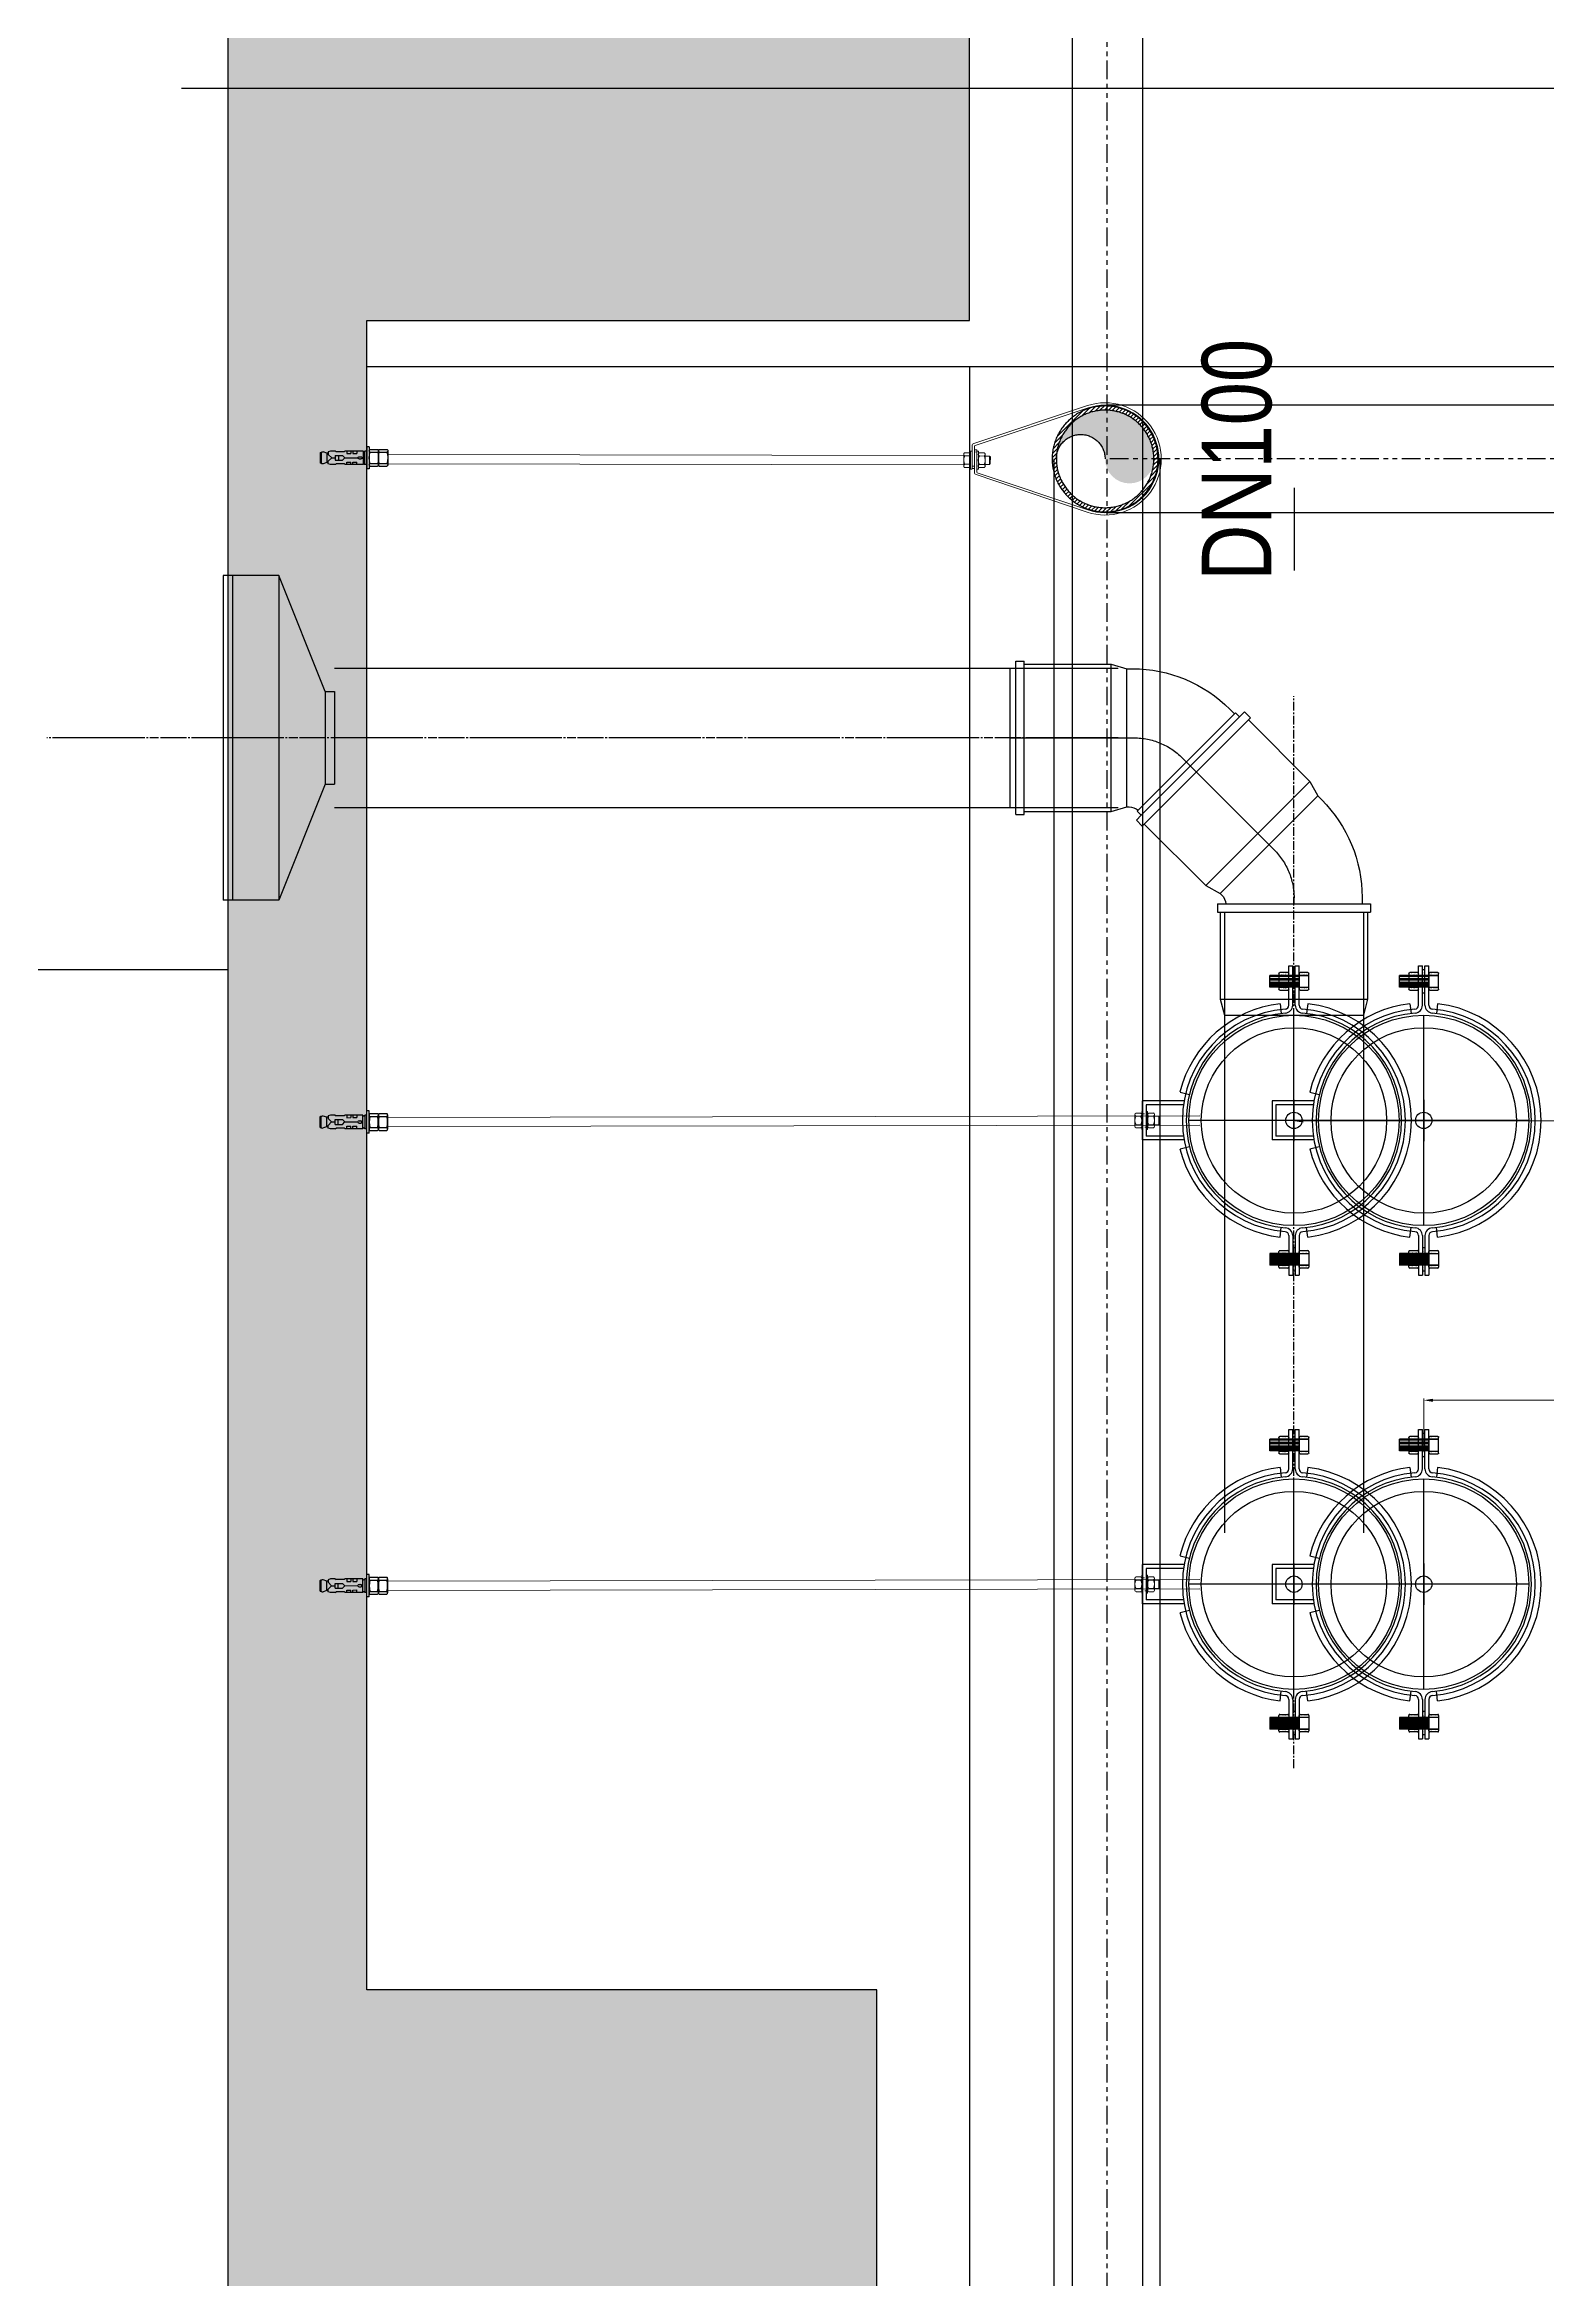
# Model space of a CAD drawing. Header units: millimetres. Extents: x -379292 to 1221486, y 92049 to 447512.
# Drawn here: x -29722 to -28101, y 242757 to 245166 of the extents above; entities that cross this region are included whole.
import ezdxf
from ezdxf.enums import TextEntityAlignment as Align

# ---------------------------------------------------------------- set-up
doc = ezdxf.new("R2010")
doc.units = ezdxf.units.MM
for name, pattern in [('ACISOTGB', [9, 4, -1, 1, -1, 1, -1]), ('CENTER', [2, 1.25, -0.25, 0.25, -0.25]), ('CENTRE', [50.8, 31.75, -6.35, 6.35, -6.35]), ('DASHDOT', [25.4, 12.7, -6.35, 0, -6.35]), ('SOGUKSU1', [72, 60, -6, 0, -6])]:
    doc.linetypes.add(name, pattern=pattern)
for name, color, linetype, lineweight in [('---OLCIU', 7, 'Continuous', 9), ('1-MIMARI', 8, 'Continuous', 9), ('1-YANGIN BORUSU-2', 5, 'SOGUKSU1', 30), ('1-YANGIN BORUSU-3', 1, 'SOGUKSU1', 30)]:
    doc.layers.add(name, color=color, linetype=linetype, lineweight=lineweight)
for name, color, linetype in [('05_AXIS', 211, 'CENTER'), ('05_CONCRETE', 6, 'Continuous'), ('05_CONCRETE VIEW', 142, 'Continuous'), ('05_HATCH CONCRETE', 141, 'Continuous'), ('1-PISSU-BORUSU', 6, 'PIS'), ('INKA', 142, 'Continuous'), ('M_YANGIN_SPR_ CAP', 7, 'Continuous')]:
    doc.layers.add(name, color=color, linetype=linetype)
doc.styles.add('cagdas', font='arial.ttf', dxfattribs={"width": 0.8, "height": 20})
doc.styles.add('DIM', font='arial.ttf')
doc.styles.add('DOA.ARIAL', font='arial.ttf')
doc.styles.get("Standard").update_dxf_attribs({"font": 'segoeuil.ttf'})
doc.linetypes.add('PIS', pattern='A,2.5,-0.09,[")",Standard,S=0.1,R=0,X=0,Y=-0.05],-0.035', length=2.625)
doc.linetypes.add('ZIGZAG', pattern='A,0.0001,-0.2,[131,ltypeshp.shx,S=0.2,R=0,X=-0.2,Y=0],-0.4,[131,ltypeshp.shx,S=0.2,R=180,X=0.2,Y=0],-0.2', length=0.8001)
doc.dimstyles.new('PRK 1-100', dxfattribs={"dimscale": 100, "dimtxt": 2.5, "dimasz": 1, "dimexe": 0.5, "dimexo": 1, "dimgap": 0.5, "dimtad": 1, "dimdec": 1, "dimzin": 9, "dimdsep": 46, "dimtxsty": 'DIM', "dimblk": 'ARCHTICK', "dimcen": 1.5, "dimdle": 0.5, "dimclrd": 256, "dimclre": 256, "dimclrt": 3, "dimadec": 8, "dimazin": 2, "dimtp": 0.1, "dimtm": 0.1, "dimtfac": 0.71, "dimtdec": 1, "dimtmove": 2, "dimatfit": 3, "dimfxl": 50, "dimfxlon": 1, "dimlwd": -1, "dimlwe": -1, "dimarcsym": 1})

# ---------------------------------------------------------------- blocks, each defined once
blk = doc.blocks.new('A$C6a8db8d0')
at = {"layer": '05_HATCH CONCRETE', "ltscale": 25, "transparency": 33554671}
h = blk.add_hatch(dxfattribs=at)
h.set_pattern_fill('ANSI33', color=256, scale=1.5, angle=180)
h.set_pattern_definition([(225, (-8686.666, 32930.851), (6.735192, -6.735192), []), (225, (-8693.402, 32930.851), (6.735192, -6.735192), [4.7625, -2.38125])])
h.paths.add_polyline_path([(-8675, 790), (-8675, 420), (-8725, 420), (-8725, 370), (9165, 370), (9165, 420), (9115, 420), (9115, 810), (9095, 810), (9095, 790), (5815, 790), (5815, 810), (5795, 810), (5795, 790), (-1895, 790), (-1895, 710), (-1845, 710), (-1845, 775), (-1635, 775), (-1635, 720), (-1595, 720), (-1595, 775), (-1335, 775), (-1335, 720), (-1295, 720), (-1295, 775), (-1090, 775), (-1090, 710), (-1040, 710), (-1040, 775), (-835, 775), (-835, 720), (-795, 720), (-795, 775), (-535, 775), (-535, 720), (-495, 720), (-495, 775), (-290, 775), (-290, 710), (-240, 710), (-240, 775), (-35, 775), (-35, 720), (5, 720), (5, 775), (265, 775), (265, 720), (305, 720), (305, 775), (510, 775), (510, 710), (560, 710), (560, 775), (765, 775), (765, 720), (805, 720), (805, 775), (1065, 775), (1065, 720), (1105, 720), (1105, 775), (1310, 775), (1310, 710), (1360, 710), (1360, 775), (1565, 775), (1565, 720), (1605, 720), (1605, 775), (1865, 775), (1865, 720), (1905, 720), (1905, 775), (2110, 775), (2110, 710), (2160, 710), (2160, 775), (2365, 775), (2365, 720), (2405, 720), (2405, 775), (2665, 775), (2665, 720), (2705, 720), (2705, 775), (2910, 775), (2910, 710), (2960, 710), (2960, 775), (3165, 775), (3165, 720), (3205, 720), (3205, 775), (3465, 775), (3465, 720), (3505, 720), (3505, 775), (3710, 775), (3710, 710), (3760, 710), (3760, 775), (3965, 775), (3965, 720), (4005, 720), (4005, 775), (4265, 775), (4265, 720), (4305, 720), (4305, 775), (4510, 775), (4510, 710), (4560, 710), (4560, 775), (4765, 775), (4765, 720), (4805, 720), (4805, 775), (5065, 775), (5065, 720), (5105, 720), (5105, 775), (5310, 775), (5310, 710), (5360, 710), (5360, 775), (5540, 775), (5540, 720), (5580, 720), (5580, 775), (5760, 775), (5760, 710), (5810, 710), (5810, 775), (6110, 775), (6110, 710), (6160, 710), (6160, 775), (6365, 775), (6365, 720), (6405, 720), (6405, 775), (6665, 775), (6665, 720), (6705, 720), (6705, 775), (6910, 775), (6910, 710), (6960, 710), (6960, 775), (7165, 775), (7165, 720), (7205, 720), (7205, 775), (7465, 775), (7465, 720), (7505, 720), (7505, 775), (7710, 775), (7710, 710), (7760, 710), (7760, 775), (7965, 775), (7965, 720), (8005, 720), (8005, 775), (8265, 775), (8265, 720), (8305, 720), (8305, 775), (8510, 775), (8510, 710), (8560, 710), (8560, 775), (8790, 775), (8790, 720), (8830, 720), (8830, 775), (9085, 775), (9085, 420), (-8645, 420), (-8645, 775), (-8270, 775), (-8270, 710), (-8220, 710), (-8220, 775), (-8015, 775), (-8015, 720), (-7975, 720), (-7975, 775), (-7715, 775), (-7715, 720), (-7675, 720), (-7675, 775), (-7470, 775), (-7470, 710), (-7420, 710), (-7420, 775), (-7215, 775), (-7215, 720), (-7175, 720), (-7175, 775), (-6915, 775), (-6915, 720), (-6875, 720), (-6875, 775), (-6670, 775), (-6670, 710), (-6620, 710), (-6620, 775), (-6415, 775), (-6415, 720), (-6375, 720), (-6375, 775), (-6115, 775), (-6115, 720), (-6075, 720), (-6075, 775), (-5870, 775), (-5870, 710), (-5820, 710), (-5820, 775), (-5615, 775), (-5615, 720), (-5575, 720), (-5575, 775), (-5315, 775), (-5315, 720), (-5275, 720), (-5275, 775), (-5070, 775), (-5070, 710), (-5020, 710), (-5020, 775), (-4815, 775), (-4815, 720), (-4775, 720), (-4775, 775), (-4515, 775), (-4515, 720), (-4475, 720), (-4475, 775), (-4270, 775), (-4270, 710), (-4220, 710), (-4220, 775), (-4015, 775), (-4015, 720), (-3975, 720), (-3975, 775), (-3715, 775), (-3715, 720), (-3675, 720), (-3675, 775), (-3470, 775), (-3470, 710), (-3420, 710), (-3420, 775), (-3215, 775), (-3215, 720), (-3175, 720), (-3175, 775), (-2915, 775), (-2915, 720), (-2875, 720), (-2875, 775), (-2670, 775), (-2670, 710), (-2620, 710), (-2620, 775), (-2435, 775), (-2435, 720), (-2395, 720), (-2395, 775), (-2175, 775), (-2175, 720), (-2135, 720), (-2135, 775), (-1955, 775), (-1955, 710), (-1905, 710), (-1905, 790)])
at = {"layer": '05_AXIS', "ltscale": 500}
blk.add_line((5785, 170), (5785, 1660), dxfattribs=at)
at = {"layer": '05_CONCRETE'}
for points in [[(-8725, 370), (9165, 370), (9165, 420), (9115, 420), (9115, 810), (9095, 810), (9095, 790), (5815, 790), (5815, 810), (5795, 810), (5795, 790), (-1895, 790)], [(5105, 775), (5310, 775), (5310, 710), (5360, 710), (5360, 775), (5540, 775), (5540, 720), (5580, 720), (5580, 775), (5760, 775), (5760, 710), (5810, 710), (5810, 775), (6110, 775)]]:
    blk.add_lwpolyline(points, dxfattribs=at)
at = {"layer": '05_CONCRETE VIEW', "ltscale": 20, "flags": 128}
for points in [[(5690, 790), (5690, 1145)], [(5755, 420), (5755, 775)], [(5755, 710), (5368.97, 710)]]:
    blk.add_lwpolyline(points, dxfattribs=at)
blk = doc.blocks.new('*U1116')
h = blk.add_hatch()
h.set_pattern_fill('ANSI31', color=256, scale=0.1, angle=180)
h.set_pattern_definition([(225, (-2e-07, -10.0907), (0.2245064, -0.2245064), [])])
h.paths.add_polyline_path([(5.71, 0, 1), (-5.72, 0, 1)])
h.paths.add_polyline_path([(-5.27, 0, -1), (5.26, 0, -1)], flags=16)
h = blk.add_hatch(color=256)
h.dxf.hatch_style = 1
h.paths.add_polyline_path([(0, -5.27, 1), (0, 0, -1), (0, 5.26, 0.414214), (-5.27, 0, 0.414214)])
at = {"color": 7, "ltscale": 0.5}
for p, q in [((-0.47, 83.95), (-0.6, 84.35)), ((-0.54, 84.67), (0.62, 84.67)), ((-0.54, 84.55), (0.62, 84.55)), ((0.55, 83.95), (0.68, 84.35)), ((-0.69, 83.56), (-0.61, 83.8)), ((-0.69, 83.03), (-0.69, 83.56)), ((-0.69, 83.03), (-0.61, 82.94)), ((-0.69, 81.98), (-0.61, 82.07)), ((-0.69, 80.04), (-0.69, 81.98)), ((-0.61, 83.8), (-0.33, 83.8)), ((-0.61, 82.07), (-0.61, 82.94)), ((-0.47, 83.8), (-0.47, 83.95)), ((-0.47, 83.95), (0.55, 83.95)), ((-0.33, 83.8), (0.04, 83.43)), ((-0.22, 83.06), (0.3, 83.06)), ((-0.22, 83.06), (-0.22, 82.27)), ((-0.22, 82.71), (0.3, 82.71)), ((-0.22, 82.27), (0.04, 82.01)), ((0.41, 83.8), (0.04, 83.43)), ((0.04, 83.43), (0.04, 83.06)), ((0.3, 82.27), (0.04, 82.01)), ((0.04, 82.01), (0.04, 80.59)), ((0.3, 83.06), (0.3, 82.27)), ((0.69, 83.8), (0.41, 83.8)), ((0.55, 83.8), (0.55, 83.95)), ((0.77, 83.56), (0.69, 83.8)), ((0.77, 83.03), (0.69, 82.94)), ((0.69, 82.07), (0.69, 82.94)), ((0.77, 81.98), (0.69, 82.07)), ((0.77, 83.03), (0.77, 83.56)), ((0.77, 80.04), (0.77, 81.98)), ((-0.69, 81.35), (-0.66, 81.79)), ((-0.69, 81.35), (-0.42, 81.35)), ((-0.69, 80.71), (-0.66, 81.15)), ((-0.69, 80.71), (-0.42, 80.71)), ((-0.69, 80.04), (0.77, 80.04)), ((-0.69, 79.63), (-0.69, 79.85)), ((0.77, 79.85), (-0.69, 79.85)), ((-0.66, 81.79), (-0.42, 81.79)), ((-0.66, 81.15), (-0.42, 81.15)), ((-0.42, 81.79), (-0.42, 81.35)), ((-0.42, 81.15), (-0.42, 80.71)), ((-0.08, 80.47), (-0.08, 80.27)), ((0.16, 80.47), (0.16, 80.27)), ((0.74, 81.79), (0.5, 81.79)), ((0.5, 81.79), (0.5, 81.35)), ((0.77, 81.35), (0.5, 81.35)), ((0.74, 81.15), (0.5, 81.15)), ((0.5, 81.15), (0.5, 80.71)), ((0.77, 80.71), (0.5, 80.71)), ((0.77, 81.35), (0.74, 81.79)), ((0.77, 80.71), (0.74, 81.15)), ((0.77, 79.63), (0.77, 79.85))]:
    blk.add_line(p, q, dxfattribs=at)
at = {"color": 7}
for p, q in [((-1.17, 79.38), (-1.17, 79.63)), ((-1.17, 79.63), (1.23, 79.63)), ((1.23, 79.38), (1.23, 79.63)), ((-1.17, 79.38), (1.23, 79.38)), ((-0.88, 79.29), (-0.88, 78.47)), ((-0.88, 78.29), (-0.88, 77.47)), ((-0.73, 78.38), (0.79, 78.38)), ((-0.73, 77.38), (0.79, 77.38)), ((-0.58, 79.29), (-0.58, 78.47)), ((-0.58, 78.29), (-0.58, 77.47)), ((0.64, 79.29), (0.64, 78.47)), ((0.64, 78.29), (0.64, 77.47)), ((0.94, 79.29), (0.94, 78.47)), ((0.94, 78.29), (0.94, 77.47))]:
    blk.add_line(p, q, dxfattribs=at)
at = {"color": 7, "linetype": 'Continuous', "lineweight": 5}
for p, q in [((-0.34, 77.38), (-0.34, 15.24)), ((0.66, 77.38), (0.66, 15.24))]:
    blk.add_line(p, q, dxfattribs=at)
at = {"lineweight": 5}
for p, q in [((-0.8, 14.51), (1.12, 14.51)), ((-0.64, 15.12), (-0.64, 14.63)), ((-0.47, 15.24), (0.79, 15.24)), ((-0.29, 15.12), (-0.29, 14.63)), ((0.61, 15.12), (0.61, 14.63)), ((0.96, 15.12), (0.96, 14.63)), ((-0.8, 13.67), (1.12, 13.67)), ((-0.64, 13.55), (-0.64, 13.06)), ((-0.47, 12.94), (0.79, 12.94)), ((-0.29, 13.55), (-0.29, 13.06)), ((-0.29, 12.94), (-0.29, 12.46)), ((-0.29, 12.46), (0.61, 12.46)), ((-0.29, 12.46), (-0.21, 12.38)), ((-0.21, 12.38), (0.53, 12.38)), ((0.61, 12.46), (0.53, 12.38)), ((0.61, 13.55), (0.61, 13.06)), ((0.61, 12.94), (0.61, 12.46)), ((0.96, 13.55), (0.96, 13.06))]:
    blk.add_line(p, q, dxfattribs=at)
at = {"linetype": 'CENTRE', "lineweight": 5}
for p, q in [((-0.8, 14.35), (-0.8, 14.51)), ((1.12, 14.35), (1.12, 14.51)), ((-0.8, 13.83), (-0.8, 13.67)), ((1.12, 13.83), (1.12, 13.67))]:
    blk.add_line(p, q, dxfattribs=at)
at = {"color": 7, "linetype": 'Continuous', "lineweight": 15}
for p, q in [((-0.72, 14.09), (-0.72, 13.84)), ((0.8, 14.1), (0.8, 14.35))]:
    blk.add_line(p, q, dxfattribs=at)
blk.add_lwpolyline([(-5.5, 1.84), (-1.42, 14.03, -0.322509), (-1.33, 14.1), (1.05, 14.1), (1.05, 14.35), (-1.4, 14.35, 0.322509), (-1.64, 14.18), (-5.74, 1.92, 1.389088), (5.74, 1.92), (1.72, 13.92, 0.322509), (1.48, 14.09), (-0.97, 14.09), (-0.97, 13.84), (1.41, 13.84, -0.322509), (1.51, 13.78), (5.5, 1.84, -1.389088)], format="xyb", close=True, dxfattribs=at)
for radius in [5.71, 5.26]:
    blk.add_circle((0, 0), radius)
at = {"color": 7, "ltscale": 0.5}
for centre, radius, start, end in [((-0.44, 84.41), 0.177, 125.9379, 201.7909), ((-0.37, 84.62), 0.177, 163.8644, 201.7909), ((0.45, 84.62), 0.177, 338.2091, 16.1356), ((0.52, 84.41), 0.177, 338.2091, 54.0621), ((-0.71, 79.95), 0.0963, 278.9277, 81.0723), ((0.04, 80.47), 0.118, 0, 180), ((0.04, 80.27), 0.118, 180, 0), ((0.79, 79.95), 0.0963, 98.9277, 261.0723)]:
    blk.add_arc(centre, radius, start, end, dxfattribs=at)
at = {"color": 7}
for centre, radius, start, end in [((-0.73, 79.2), 0.176, 30.2552, 149.7448), ((-0.73, 78.56), 0.176, 210.2552, 329.7448), ((-0.73, 78.2), 0.176, 30.2552, 149.7448), ((-0.73, 77.56), 0.176, 210.2552, 329.7448), ((0.03, 77.22), 2.16, 73.6568, 106.3432), ((0.03, 80.54), 2.16, 253.6568, 286.3432), ((0.03, 76.22), 2.16, 73.6568, 106.3432), ((0.03, 79.54), 2.16, 253.6568, 286.3432), ((0.79, 79.2), 0.176, 30.2552, 149.7448), ((0.79, 78.56), 0.176, 210.2552, 329.7448), ((0.79, 78.2), 0.176, 30.2552, 149.7448), ((0.79, 77.56), 0.176, 210.2552, 329.7448)]:
    blk.add_arc(centre, radius, start, end, dxfattribs=at)
at = {"lineweight": 5}
for centre, radius, start, end in [((-0.47, 15.06), 0.188, 20.8221, 159.1779), ((-0.47, 14.7), 0.188, 200.8221, 339.1779), ((0.16, 14.34), 0.907, 60.0793, 119.9207), ((0.16, 15.42), 0.907, 240.0793, 299.9207), ((0.79, 15.06), 0.188, 20.8221, 159.1779), ((0.79, 14.7), 0.188, 200.8221, 339.1779), ((-0.47, 13.49), 0.188, 20.8221, 159.1779), ((-0.47, 13.13), 0.188, 200.8221, 339.1779), ((0.16, 12.77), 0.907, 60.0793, 119.9207), ((0.16, 13.84), 0.907, 240.0793, 299.9207), ((0.79, 13.49), 0.188, 20.8221, 159.1779), ((0.79, 13.13), 0.188, 200.8221, 339.1779)]:
    blk.add_arc(centre, radius, start, end, dxfattribs=at)
blk.add_arc((0, 2.63), 2.63, 90, 270)
blk = doc.blocks.new('A$C126178c8')
at = {"layer": '1-YANGIN BORUSU-2', "color": 30, "ltscale": 25}
for p, q in [((-12, 17.5), (-12, -17.5)), ((-6, 17.5), (-12, 17.5)), ((-11, 17.5), (-11, -17.5)), ((-1, 5), (-6, 17.5)), ((-6, 17.5), (-6, -17.5)), ((-1, 5), (0, 5)), ((-1, 5), (-1, -5)), ((0, 5), (0, -5)), ((-1, -5), (-6, -17.5)), ((-1, -5), (0, -5)), ((-6, -17.5), (-12, -17.5))]:
    blk.add_line(p, q, dxfattribs=at)
blk = doc.blocks.new('A$C49cf6c06')
at = {"layer": '1-PISSU-BORUSU'}
for p, q in [((7.5, 0), (-7.5, 0)), ((-7.5, 0), (-7.5, -0.6)), ((7.5, 0), (7.5, -0.6)), ((-8.25, -0.6), (-8.25, -1.5)), ((-7.5, -0.6), (-8.25, -0.6)), ((-7.95, -1.5), (-8.25, -1.5)), ((-7.95, -1.5), (-7.95, -10.88)), ((8.25, -0.6), (7.5, -0.6)), ((7.95, -1.5), (7.95, -10.88)), ((8.25, -1.5), (7.95, -1.5)), ((8.25, -0.6), (8.25, -1.5)), ((-7.95, -10.88), (-7.44, -12.59)), ((7.95, -10.88), (7.44, -12.59)), ((-7.44, -12.59), (-7.44, -13.2)), ((7.44, -12.59), (7.44, -12.83)), ((-3.09, -23.7), (-2.58, -24.21))]:
    blk.add_line(p, q, dxfattribs=at)
at = {"layer": '1-PISSU-BORUSU', "color": 1, "linetype": 'DASHDOT', "ltscale": 7.5}
blk.add_line((0, 0), (0, -13.36), dxfattribs=at)
at = {"layer": '1-PISSU-BORUSU', "color": 1}
for p, q in [((7.95, -1.5), (-7.95, -1.5)), ((7.5, -0.6), (-7.5, -0.6)), ((7.95, -10.88), (-7.95, -10.88)), ((7.44, -12.59), (-7.44, -12.59)), ((7.81, -13.82), (-2.58, -24.21))]:
    blk.add_line(p, q, dxfattribs=at)
at = {"layer": '1-PISSU-BORUSU', "color": 1, "linetype": 'DASHDOT'}
blk.add_line((2.15, -18.55), (2.61, -19.01), dxfattribs=at)
at = {"layer": '1-PISSU-BORUSU'}
for centre, radius, end in [((7.41, -13.2), 14.85, 225), ((8.94, -12.83), 1.5, 221.0994)]:
    blk.add_arc(centre, radius, 180, end, dxfattribs=at)
at = {"layer": '1-PISSU-BORUSU', "color": 1, "linetype": 'DASHDOT', "ltscale": 7.5}
blk.add_arc((7.35, -13.36), 7.35, 180, 225, dxfattribs=at)
blk = doc.blocks.new('A$C0c335588')
at = {"layer": '1-PISSU-BORUSU', "color": 6}
for p, q in [((-6.85, 5.3), (-7.99, 5)), ((-0.6, 5.3), (-6.85, 5.3)), ((-0.6, 5.5), (-0.6, 5.3)), ((0, 5.5), (-0.6, 5.5)), ((0, 5.5), (0, 5)), ((0, 5), (0, -5)), ((-6.85, -5.3), (-7.99, -5)), ((-0.6, -5.3), (-6.85, -5.3)), ((-0.6, -5.3), (-0.6, -5.5)), ((0, -5.5), (-0.6, -5.5)), ((0, -5), (0, -5.5))]:
    blk.add_line(p, q, dxfattribs=at)
at = {"layer": '1-PISSU-BORUSU', "color": 1}
for p, q in [((-7.99, 5), (-7.99, -5)), ((-6.85, 5.3), (-6.85, -5.3)), ((-0.6, 5.3), (-0.6, -5.3))]:
    blk.add_line(p, q, dxfattribs=at)
blk = doc.blocks.new('A$Cdf426c59')
at = {"layer": '1-PISSU-BORUSU', "color": 1, "linetype": 'DASHDOT', "ltscale": 7.5}
for p, q in [((0, -5.67), (0, 5.67)), ((5.67, 0), (-5.67, 0))]:
    blk.add_line(p, q, dxfattribs=at)
at = {"layer": '1-PISSU-BORUSU', "color": 1, "linetype": 'Continuous'}
blk.add_circle((0, 0), 5.67, dxfattribs=at)
at = {"layer": '1-PISSU-BORUSU', "linetype": 'Continuous'}
blk.add_circle((0, 0), 5, dxfattribs=at)
blk = doc.blocks.new('INKA M12 SOMUN')
at = {"layer": 'INKA', "linetype": 'Continuous'}
for p, q in [((4150.36, 639.91), (4150.36, 640.71)), ((4150.46, 640.81), (4152.06, 640.81)), ((4152.06, 639.81), (4150.46, 639.81)), ((4150.66, 639.81), (4150.66, 640.81)), ((4151.86, 640.81), (4151.86, 639.81)), ((4152.16, 640.71), (4152.16, 639.91))]:
    blk.add_line(p, q, dxfattribs=at)
at = {"layer": 'INKA', "linetype": 'ZIGZAG', "ltscale": 0.1}
for p, q in [((4150.66, 639.81), (4150.66, 640.81)), ((4151.86, 639.81), (4151.86, 640.81))]:
    blk.add_line(p, q, dxfattribs=at)
at = {"layer": 'INKA', "linetype": 'Continuous'}
for centre, start, end in [((4150.46, 640.71), 90, 180), ((4150.46, 639.91), 180, 270), ((4152.06, 640.71), 0, 90), ((4152.06, 639.91), 270, 0)]:
    blk.add_arc(centre, 0.1, start, end, dxfattribs=at)
at = {"style": 'cagdas'}
for p in [(4150.49, 640), (4151.99, 640)]:
    blk.add_text('INKA M12 SOMUN', height=0.0525, rotation=90, dxfattribs=at).set_placement(p, align=Align.TOP_LEFT)
blk = doc.blocks.new('PULM12')
at = {"layer": 'INKA', "linetype": 'Continuous'}
for p, q in [((4155.66, 1097.83), (4155.66, 1097.58)), ((4155.66, 1097.83), (4158.06, 1097.83)), ((4155.66, 1097.58), (4158.06, 1097.58)), ((4156.26, 1097.83), (4156.26, 1097.58)), ((4157.46, 1097.83), (4157.46, 1097.58)), ((4158.06, 1097.83), (4158.06, 1097.58))]:
    blk.add_line(p, q, dxfattribs=at)
at = {"style": 'cagdas'}
for p in [(4155.78, 1097.73), (4157.59, 1097.73)]:
    blk.add_text('INKA M12 PUL', height=0.039, dxfattribs=at).set_placement(p, align=Align.TOP_LEFT)
blk = doc.blocks.new('A$Ca5a3e651')
at = {"layer": 'INKA', "linetype": 'Continuous'}
h = blk.add_hatch(dxfattribs=at)
h.set_pattern_fill('ACAD_ISO10W100', color=256, scale=0.021111, angle=-90, style=0)
h.set_pattern_definition([(90, (413.14908, -104.13396), (0.105555556, -2e-17), [0.253333333, -0.063333333, 0.010555556, -0.063333333])])
h.paths.add_polyline_path([(0.55, 15.62), (0.55, 14.36), (-2.61, 14.36), (-2.61, 15.62)])
h = blk.add_hatch(dxfattribs=at)
h.set_pattern_fill('ACAD_ISO10W100', color=256, scale=0.021111, angle=-90, style=0)
h.set_pattern_definition([(270, (413.14908, 104.13396), (0.105555556, -2e-17), [0.253333333, -0.063333333, 0.010555556, -0.063333333])])
h.paths.add_polyline_path([(0.55, -15.62), (0.55, -14.36), (-2.61, -14.36), (-2.61, -15.62)])
at = {"layer": 'INKA'}
for p, q in [((-2.61, 14.36), (-2.61, 15.62)), ((0.55, 15.62), (-2.61, 15.62)), ((-0.55, 16.68), (-0.13, 16.68)), ((-0.55, 12.42), (-0.55, 16.68)), ((-0.13, 12.42), (-0.13, 16.68)), ((0.13, 12.42), (0.13, 16.68)), ((0.13, 16.68), (0.55, 16.68)), ((0.55, 12.42), (0.55, 16.68)), ((0.55, 14.36), (-2.61, 14.36)), ((-1.5, 12.58), (-1.37, 11.53)), ((1.5, 12.58), (1.37, 11.53)), ((-12.29, 3.06), (-11.27, 2.8)), ((-11.85, 2.11), (-16.36, 2.11)), ((-16.36, 2.11), (-16.36, -2.11)), ((-15.94, 1.69), (-15.94, -1.69)), ((-11.91, 1.69), (-15.94, 1.69)), ((2.22, 0), (-2.22, 0)), ((0, 2.22), (0, -2.22)), ((-11.85, -2.11), (-16.36, -2.11)), ((-11.91, -1.69), (-15.94, -1.69)), ((-12.29, -3.06), (-11.27, -2.8)), ((-1.5, -12.58), (-1.37, -11.53)), ((1.5, -12.58), (1.37, -11.53)), ((0.55, -14.36), (-2.61, -14.36)), ((-2.61, -14.36), (-2.61, -15.62)), ((-0.55, -12.42), (-0.55, -16.68)), ((-0.13, -12.42), (-0.13, -16.68)), ((0.13, -12.42), (0.13, -16.68)), ((0.55, -12.42), (0.55, -16.68)), ((0.55, -15.62), (-2.61, -15.62)), ((-0.55, -16.68), (-0.13, -16.68)), ((0.13, -16.68), (0.55, -16.68))]:
    blk.add_line(p, q, dxfattribs=at)
blk.add_circle((0, 0), 0.886, dxfattribs=at)
for centre, radius, start, end in [((0, 0), 12.67, 96.7854, 166.0366), ((-0.98, 12.42), 0.422, 274.496, 0), ((-0.98, 12.42), 0.844, 274.496, 0), ((0.98, 12.42), 0.844, 180, 265.504), ((0.98, 12.42), 0.422, 180, 265.504), ((0, 0), 12.67, 276.7854, 83.2146), ((0, 0), 12.03, 94.496, 265.504), ((0, 0), 11.61, 94.496, 265.504), ((0, 0), 11.61, 274.496, 85.504), ((0, 0), 12.03, 274.496, 85.504), ((0, 0), 12.67, 193.9634, 263.2146), ((-0.98, -12.42), 0.422, 0, 85.504), ((-0.98, -12.42), 0.844, 0, 85.504), ((0.98, -12.42), 0.844, 94.496, 180), ((0.98, -12.42), 0.422, 94.496, 180)]:
    blk.add_arc(centre, radius, start, end, dxfattribs=at)
at = {"layer": '1-PISSU-BORUSU', "color": 6, "xscale": 2, "yscale": 2, "zscale": 2}
blk.add_blockref('A$Cdf426c59', (0, 0), dxfattribs=at)
at = {"layer": 'INKA', "linetype": 'Continuous', "yscale": 1.055555555555556, "zscale": 1.055555555555556, "rotation": 270}
for name, p, xscale in [('INKA M12 SOMUN', (-676.97, -4366.9), -1.055555555555556), ('PULM12', (-1158.69, -4372.81), -1.055555555555556), ('INKA M12 SOMUN', (-674.8, -4366.9), -1.055555555555556), ('INKA M12 SOMUN', (-676.97, 4366.9), 1.055555555555556), ('PULM12', (-1158.69, 4372.81), 1.055555555555556), ('INKA M12 SOMUN', (-674.8, 4366.9), 1.055555555555556)]:
    blk.add_blockref(name, p, dxfattribs=dict(at, xscale=xscale))
blk = doc.blocks.new('*D1174')
at = {"layer": '---OLCIU', "ltscale": 25, "transparency": 16777216}
for p, q in [((-28234.5, 243654.6), (-28234.5, 243706.6)), ((-28224.5, 243704.6), (-25834.5, 243704.6)), ((-25824.5, 243654.6), (-25824.5, 243706.6))]:
    blk.add_line(p, q, dxfattribs=at)
for points in [[(-28224.5, 243706.2), (-28224.5, 243702.9), (-28234.5, 243704.6)], [(-25834.5, 243706.2), (-25834.5, 243702.9), (-25824.5, 243704.6)]]:
    blk.add_solid(points, dxfattribs=at)
at = {"layer": 'Defpoints', "color": 0, "ltscale": 25, "transparency": 16777216}
for p in [(-25824.5, 243704.6), (-28234.5, 243571.1, 0), (-25824.5, 243431.7)]:
    blk.add_point(p, dxfattribs=at)
at = {"layer": '---OLCIU', "ltscale": 25, "transparency": 16777216, "insert": (-27029.5, 243717.2), "char_height": 15, "attachment_point": 5, "style": 'DIM'}
blk.add_mtext('2410', dxfattribs=at)
blk = doc.blocks.new('NOKTA001')
at = {"color": 0, "linetype": 'Continuous', "const_width": 0.5}
blk.add_lwpolyline([(-0.25, 0, 1), (0.25, 0, 1)], format="xyb", close=True, dxfattribs=at)
blk = doc.blocks.new('LDR1-5')
at = {"color": 0, "ltscale": 25}
blk.add_line((0, 0), (-2, 0), dxfattribs=at)
at = {"color": 0, "ltscale": 25, "xscale": 0.5, "yscale": 0.5, "zscale": 0.5}
blk.add_blockref('NOKTA001', (0, 0), dxfattribs=at)
blk = doc.blocks.new('*D1175')
at = {"layer": '---OLCIU', "ltscale": 25, "transparency": 16777216}
for p, q in [((-28374.5, 243955.7), (-28374.5, 244007.7)), ((-28364.5, 244005.7), (-25834.5, 244005.7)), ((-25824.5, 243955.7), (-25824.5, 244007.7))]:
    blk.add_line(p, q, dxfattribs=at)
for points in [[(-28364.5, 244007.4), (-28364.5, 244004), (-28374.5, 244005.7)], [(-25834.5, 244007.4), (-25834.5, 244004), (-25824.5, 244005.7)]]:
    blk.add_solid(points, dxfattribs=at)
at = {"layer": 'Defpoints', "color": 0, "ltscale": 25, "transparency": 16777216}
for p in [(-25824.5, 244005.7), (-28374.5, 243733, 0), (-25824.5, 243602)]:
    blk.add_point(p, dxfattribs=at)
at = {"layer": '---OLCIU', "ltscale": 25, "transparency": 16777216, "insert": (-27099.5, 244018.4), "char_height": 15, "attachment_point": 5, "style": 'DIM'}
blk.add_mtext('2550', dxfattribs=at)
blk = doc.blocks.new('A$Cc4a6e48b')
at = {"layer": '1-PISSU-BORUSU', "color": 1, "linetype": 'CENTER', "ltscale": 7.5}
blk.add_line((386.03, 14340, 0), (270.47, 14340, 0), dxfattribs=at)

msp = doc.modelspace()

# ---------------------------------------------------------------- block references
at = {"layer": '1-MIMARI', "ltscale": 25, "xscale": 10, "yscale": 10, "zscale": 10, "rotation": 90}
msp.add_blockref('A$C6a8db8d0', (-21624.5, 187268.8), dxfattribs=at)

# ---------------------------------------------------------------- next in the draw order: linework, layer by layer
at = {"color": 134, "linetype": 'ACISOTGB', "ltscale": 5}
msp.add_line((-28575.8, 151798.9), (-28575.8, 272540.3), dxfattribs=at)
at = {"color": 3, "ltscale": 25}
for p, q in [((-26668.5, 244777.5), (-28575.7, 244777.5)), ((-28633, 199843.2), (-28633, 244719.5)), ((-28518.7, 199843.2), (-28518.7, 244719.5)), ((-26668.5, 244661.5), (-28575.6, 244661.5))]:
    msp.add_line(p, q, dxfattribs=at)
at = {"color": 3, "linetype": 'ACISOTGB', "ltscale": 5}
msp.add_line((-26123, 244719.5), (-28578.2, 244719.5), dxfattribs=at)
at = {"color": 5, "linetype": 'Continuous', "ltscale": 25}
msp.add_line((-28374.2, 244688.3, 0), (-28374.2, 244599.3, 0), dxfattribs=at)
at = {"color": 7, "ltscale": 0.5}
for p, q in [((-29413.9, 244011.9, 0), (-29416.3, 244011.1, 0)), ((-29408.7, 244011.9, 0), (-29413.9, 244011.9, 0)), ((-29408.7, 244011.9, 0), (-29407.7, 244011.2, 0)), ((-29399, 244011.2, 0), (-29407.7, 244011.2, 0)), ((-29398.1, 244012, 0), (-29399, 244011.2, 0)), ((-29378.8, 244012, 0), (-29398.1, 244012, 0)), ((-29391.8, 244012, 0), (-29396.2, 244011.6, 0)), ((-29396.2, 244011.6, 0), (-29396.2, 244009.2, 0)), ((-29391.8, 244012, 0), (-29391.8, 244009.3, 0)), ((-29385.4, 244012, 0), (-29389.8, 244011.6, 0)), ((-29389.8, 244011.6, 0), (-29389.8, 244009.3, 0)), ((-29385.4, 244012, 0), (-29385.4, 244009.3, 0)), ((-29378.8, 243997.3, 0), (-29378.8, 244012, 0)), ((-29374.6, 244012, 0), (-29376.9, 244012, 0)), ((-29376.9, 244012, 0), (-29376.9, 243997.4, 0)), ((-29425, 243998.7, 0), (-29425, 244010.4, 0)), ((-29423.9, 243998.8, 0), (-29423.9, 244010.4, 0)), ((-29417.9, 244009.7, 0), (-29421.8, 244011, 0)), ((-29417.8, 243999.5, 0), (-29421.8, 243998.2, 0)), ((-29416.3, 244009.7, 0), (-29417.9, 244009.7, 0)), ((-29417.8, 243999.5, 0), (-29417.9, 244009.7, 0)), ((-29416.3, 243999.5, 0), (-29417.8, 243999.5, 0)), ((-29416.3, 244011.1, 0), (-29416.3, 244008.3, 0)), ((-29416.3, 244008.3, 0), (-29412.6, 244004.6, 0)), ((-29416.3, 244000.9, 0), (-29412.6, 244004.6, 0)), ((-29416.3, 243998.1, 0), (-29416.3, 244000.9, 0)), ((-29413.9, 243997.3, 0), (-29416.3, 243998.1, 0)), ((-29408.7, 243997.3, 0), (-29413.9, 243997.3, 0)), ((-29412.6, 244004.6, 0), (-29408.9, 244004.6, 0)), ((-29408.9, 244002, 0), (-29408.9, 244007.2, 0)), ((-29408.9, 244007.2, 0), (-29401, 244007.2, 0)), ((-29408.9, 244002, 0), (-29401, 244002, 0)), ((-29408.7, 243997.3, 0), (-29407.7, 243998.1, 0)), ((-29399, 243998.1, 0), (-29407.7, 243998.1, 0)), ((-29405.4, 244002, 0), (-29405.4, 244007.2, 0)), ((-29401, 244007.2, 0), (-29398.4, 244004.6, 0)), ((-29401, 244002, 0), (-29398.4, 244004.6, 0)), ((-29398.1, 243997.3, 0), (-29399, 243998.1, 0)), ((-29398.4, 244004.6, 0), (-29384.2, 244004.7, 0)), ((-29378.8, 243997.3, 0), (-29398.1, 243997.3, 0)), ((-29396.2, 244009.2, 0), (-29391.8, 244009.3, 0)), ((-29396.2, 243997.7, 0), (-29396.2, 244000, 0)), ((-29396.2, 244000, 0), (-29391.8, 244000, 0)), ((-29391.8, 243997.3, 0), (-29396.2, 243997.7, 0)), ((-29391.8, 243997.3, 0), (-29391.8, 244000, 0)), ((-29389.8, 244009.3, 0), (-29385.4, 244009.3, 0)), ((-29389.8, 244000, 0), (-29385.4, 244000.1, 0)), ((-29389.8, 243997.7, 0), (-29389.8, 244000, 0)), ((-29385.4, 243997.3, 0), (-29389.8, 243997.7, 0)), ((-29385.4, 243997.3, 0), (-29385.4, 244000.1, 0)), ((-29383, 244005.8, 0), (-29381, 244005.8, 0)), ((-29383, 244003.5, 0), (-29381, 244003.5, 0)), ((-29374.6, 243997.4, 0), (-29376.9, 243997.4, 0)), ((-29425, 243498.7), (-29425, 243510.4)), ((-29423.9, 243498.8), (-29423.9, 243510.4)), ((-29417.9, 243509.7), (-29421.8, 243511)), ((-29416.3, 243509.7), (-29417.9, 243509.7)), ((-29417.8, 243499.5), (-29417.9, 243509.7)), ((-29413.9, 243511.9), (-29416.3, 243511.1)), ((-29416.3, 243511.1), (-29416.3, 243508.3)), ((-29416.3, 243508.3), (-29412.6, 243504.6)), ((-29408.7, 243511.9), (-29413.9, 243511.9)), ((-29408.9, 243502), (-29408.9, 243507.2)), ((-29408.9, 243507.2), (-29401, 243507.2)), ((-29408.7, 243511.9), (-29407.7, 243511.2)), ((-29399, 243511.2), (-29407.7, 243511.2)), ((-29405.4, 243502), (-29405.4, 243507.2)), ((-29401, 243507.2), (-29398.4, 243504.6)), ((-29398.1, 243512), (-29399, 243511.2)), ((-29378.8, 243512), (-29398.1, 243512)), ((-29391.8, 243512), (-29396.2, 243511.6)), ((-29396.2, 243511.6), (-29396.2, 243509.2)), ((-29396.2, 243509.2), (-29391.8, 243509.3)), ((-29391.8, 243512), (-29391.8, 243509.3)), ((-29385.4, 243512), (-29389.8, 243511.6)), ((-29389.8, 243511.6), (-29389.8, 243509.3)), ((-29389.8, 243509.3), (-29385.4, 243509.3)), ((-29385.4, 243512), (-29385.4, 243509.3)), ((-29383, 243505.8), (-29381, 243505.8)), ((-29378.8, 243497.3), (-29378.8, 243512)), ((-29374.6, 243512), (-29376.9, 243512)), ((-29376.9, 243512), (-29376.9, 243497.4)), ((-29417.8, 243499.5), (-29421.8, 243498.2)), ((-29416.3, 243499.5), (-29417.8, 243499.5)), ((-29416.3, 243500.9), (-29412.6, 243504.6)), ((-29416.3, 243498.1), (-29416.3, 243500.9)), ((-29413.9, 243497.3), (-29416.3, 243498.1)), ((-29408.7, 243497.3), (-29413.9, 243497.3)), ((-29412.6, 243504.6), (-29408.9, 243504.6)), ((-29408.9, 243502), (-29401, 243502)), ((-29408.7, 243497.3), (-29407.7, 243498.1)), ((-29399, 243498.1), (-29407.7, 243498.1)), ((-29401, 243502), (-29398.4, 243504.6)), ((-29398.1, 243497.3), (-29399, 243498.1)), ((-29398.4, 243504.6), (-29384.2, 243504.7)), ((-29378.8, 243497.3), (-29398.1, 243497.3)), ((-29396.2, 243497.7), (-29396.2, 243500)), ((-29396.2, 243500), (-29391.8, 243500)), ((-29391.8, 243497.3), (-29396.2, 243497.7)), ((-29391.8, 243497.3), (-29391.8, 243500)), ((-29389.8, 243500), (-29385.4, 243500.1)), ((-29389.8, 243497.7), (-29389.8, 243500)), ((-29385.4, 243497.3), (-29389.8, 243497.7)), ((-29385.4, 243497.3), (-29385.4, 243500.1)), ((-29383, 243503.5), (-29381, 243503.5)), ((-29374.6, 243497.4), (-29376.9, 243497.4))]:
    msp.add_line(p, q, dxfattribs=at)
at = {"color": 7}
for p, q in [((-29372.2, 244016.6, 0), (-29374.7, 244016.6, 0)), ((-29374.6, 243992.6, 0), (-29374.7, 244016.6, 0)), ((-29372.1, 243992.6, 0), (-29372.2, 244016.6, 0)), ((-29371.3, 244013.7, 0), (-29363, 244013.7, 0)), ((-29362.1, 243997, 0), (-29362.1, 244012.2, 0)), ((-29361.3, 244013.7, 0), (-29353, 244013.8, 0)), ((-29352.1, 243997, 0), (-29352.1, 244012.2, 0)), ((-29372.1, 243992.6, 0), (-29374.6, 243992.6, 0)), ((-29371.3, 244010.7, 0), (-29363, 244010.7, 0)), ((-29371.2, 243998.5, 0), (-29363, 243998.5, 0)), ((-29371.2, 243995.5, 0), (-29363, 243995.5, 0)), ((-29361.3, 244010.7, 0), (-29353, 244010.7, 0)), ((-29361.2, 243998.5, 0), (-29353, 243998.5, 0)), ((-29361.2, 243995.5, 0), (-29353, 243995.5, 0)), ((-29372.2, 243516.6), (-29374.7, 243516.6)), ((-29374.6, 243492.6), (-29374.7, 243516.6)), ((-29372.1, 243492.6), (-29372.2, 243516.6)), ((-29371.3, 243513.7), (-29363, 243513.7)), ((-29371.3, 243510.7), (-29363, 243510.7)), ((-29362.1, 243497), (-29362.1, 243512.2)), ((-29361.3, 243513.7), (-29353, 243513.8)), ((-29361.3, 243510.7), (-29353, 243510.7)), ((-29352.1, 243497), (-29352.1, 243512.2)), ((-29372.1, 243492.6), (-29374.6, 243492.6)), ((-29371.2, 243498.5), (-29363, 243498.5)), ((-29371.2, 243495.5), (-29363, 243495.5)), ((-29361.2, 243498.5), (-29353, 243498.5)), ((-29361.2, 243495.5), (-29353, 243495.5))]:
    msp.add_line(p, q, dxfattribs=at)
at = {"color": 7, "linetype": 'Continuous', "lineweight": 5}
for p, q in [((-29352.1, 244009.6, 0), (-28476, 244011.2, 0)), ((-29352.1, 243999.6, 0), (-28476, 244001.2, 0)), ((-29352.1, 243509.6), (-28476, 243511.2)), ((-29352.1, 243499.6), (-28476, 243501.2))]:
    msp.add_line(p, q, dxfattribs=at)
at = {"lineweight": 5}
for p, q in [((-28546, 244000, 0), (-28546, 244012.5, 0)), ((-28544.8, 244014.3, 0), (-28539.8, 244014.3, 0)), ((-28538.6, 243996.6, 0), (-28538.6, 244015.9, 0)), ((-28532.3, 243996.6, 0), (-28532.3, 244015.9, 0)), ((-28531.1, 244014.3, 0), (-28526.1, 244014.3, 0)), ((-28524.9, 244000, 0), (-28524.9, 244012.6, 0)), ((-28544.8, 244010.8, 0), (-28539.8, 244010.8, 0)), ((-28544.8, 244001.7, 0), (-28539.8, 244001.7, 0)), ((-28544.8, 243998.2, 0), (-28539.8, 243998.2, 0)), ((-28531.1, 244010.8, 0), (-28526.1, 244010.8, 0)), ((-28531.1, 244001.7, 0), (-28526.1, 244001.7, 0)), ((-28531, 243998.2, 0), (-28526.1, 243998.2, 0)), ((-28524.9, 244010.8, 0), (-28520.1, 244010.8, 0)), ((-28524.9, 244001.7, 0), (-28520.1, 244001.8, 0)), ((-28520.1, 244001.8, 0), (-28520.1, 244010.8, 0)), ((-28520.1, 244010.8, 0), (-28519.3, 244010, 0)), ((-28520.1, 244001.8, 0), (-28519.3, 244002.5, 0)), ((-28519.3, 244002.5, 0), (-28519.3, 244010, 0)), ((-28546, 243500), (-28546, 243512.5)), ((-28544.8, 243514.3), (-28539.8, 243514.3)), ((-28544.8, 243510.8), (-28539.8, 243510.8)), ((-28538.6, 243496.6), (-28538.6, 243515.9)), ((-28532.3, 243496.6), (-28532.3, 243515.9)), ((-28531.1, 243514.3), (-28526.1, 243514.3)), ((-28531.1, 243510.8), (-28526.1, 243510.8)), ((-28524.9, 243500), (-28524.9, 243512.6)), ((-28524.9, 243510.8), (-28520.1, 243510.8)), ((-28520.1, 243501.8), (-28520.1, 243510.8)), ((-28520.1, 243510.8), (-28519.3, 243510)), ((-28519.3, 243502.5), (-28519.3, 243510)), ((-28544.8, 243501.7), (-28539.8, 243501.7)), ((-28544.8, 243498.2), (-28539.8, 243498.2)), ((-28531.1, 243501.7), (-28526.1, 243501.7)), ((-28531, 243498.2), (-28526.1, 243498.2)), ((-28524.9, 243501.7), (-28520.1, 243501.8)), ((-28520.1, 243501.8), (-28519.3, 243502.5))]:
    msp.add_line(p, q, dxfattribs=at)
at = {"linetype": 'CENTRE', "lineweight": 5}
for p, q in [((-28537.1, 244015.9, 0), (-28538.6, 244015.9, 0)), ((-28533.9, 244015.9, 0), (-28532.3, 244015.9, 0)), ((-28537, 243996.6, 0), (-28538.6, 243996.6, 0)), ((-28533.8, 243996.6, 0), (-28532.3, 243996.6, 0)), ((-28537.1, 243515.9), (-28538.6, 243515.9)), ((-28533.9, 243515.9), (-28532.3, 243515.9)), ((-28537, 243496.6), (-28538.6, 243496.6)), ((-28533.8, 243496.6), (-28532.3, 243496.6))]:
    msp.add_line(p, q, dxfattribs=at)
at = {"color": 7, "linetype": 'Continuous', "lineweight": 15}
for p, q in [((-28535.6, 244013.3, 0), (-28537.1, 244013.3, 0)), ((-28535.5, 243999.1, 0), (-28534, 243999.1, 0)), ((-28535.6, 243513.3), (-28537.1, 243513.3)), ((-28535.5, 243499.1), (-28534, 243499.1))]:
    msp.add_line(p, q, dxfattribs=at)
at = {"color": 7, "ltscale": 0.5}
for centre, radius, start, end in [((-29377.8, 244012.1, 0), 0.963, 189.0364, 351.181), ((-29424.5, 244008.7, 0), 1.77, 68.3179, 106.2443), ((-29424.5, 244000.4, 0), 1.77, 253.9732, 291.8996), ((-29422.4, 244009.3, 0), 1.77, 68.3179, 144.1708), ((-29422.4, 243999.8, 0), 1.77, 216.0467, 291.8996), ((-29383, 244004.7, 0), 1.18, 90.1087, 270.1087), ((-29381, 244004.7, 0), 1.18, 270.1087, 90.1087), ((-29377.8, 243997.2, 0), 0.963, 9.0364, 171.181), ((-29424.5, 243508.7), 1.77, 68.3179, 106.2443), ((-29422.4, 243509.3), 1.77, 68.3179, 144.1708), ((-29383, 243504.7), 1.18, 90.1087, 270.1087), ((-29381, 243504.7), 1.18, 270.1087, 90.1087), ((-29377.8, 243512.1), 0.963, 189.0364, 351.181), ((-29424.5, 243500.4), 1.77, 253.9732, 291.8996), ((-29422.4, 243499.8), 1.77, 216.0467, 291.8996), ((-29377.8, 243497.2), 0.963, 9.0364, 171.181)]:
    msp.add_arc(centre, radius, start, end, dxfattribs=at)
at = {"color": 7}
for centre, radius, start, end in [((-29370.4, 244012.2, 0), 1.76, 120.364, 239.8535), ((-29363.9, 244012.2, 0), 1.76, 300.364, 59.8535), ((-29360.4, 244012.2, 0), 1.76, 120.364, 239.8535), ((-29353.9, 244012.2, 0), 1.76, 300.364, 59.8535), ((-29350.5, 244004.6, 0), 21.6, 163.7656, 196.4519), ((-29370.4, 243997, 0), 1.76, 120.364, 239.8535), ((-29383.8, 244004.6, 0), 21.6, 343.7656, 16.4519), ((-29363.9, 243997, 0), 1.76, 300.364, 59.8535), ((-29340.5, 244004.7, 0), 21.6, 163.7656, 196.4519), ((-29360.4, 243997, 0), 1.76, 120.364, 239.8535), ((-29373.8, 244004.6, 0), 21.6, 343.7656, 16.4519), ((-29353.9, 243997, 0), 1.76, 300.364, 59.8535), ((-29370.4, 243512.2), 1.76, 120.364, 239.8535), ((-29350.5, 243504.6), 21.6, 163.7656, 196.4519), ((-29363.9, 243512.2), 1.76, 300.364, 59.8535), ((-29383.8, 243504.6), 21.6, 343.7656, 16.4519), ((-29360.4, 243512.2), 1.76, 120.364, 239.8535), ((-29340.5, 243504.7), 21.6, 163.7656, 196.4519), ((-29353.9, 243512.2), 1.76, 300.364, 59.8535), ((-29373.8, 243504.6), 21.6, 343.7656, 16.4519), ((-29370.4, 243497), 1.76, 120.364, 239.8535), ((-29363.9, 243497), 1.76, 300.364, 59.8535), ((-29360.4, 243497), 1.76, 120.364, 239.8535), ((-29353.9, 243497), 1.76, 300.364, 59.8535)]:
    msp.add_arc(centre, radius, start, end, dxfattribs=at)
at = {"lineweight": 5}
for centre, radius, start, end in [((-28544.1, 244012.5, 0), 1.88, 110.9308, 249.2866), ((-28540.5, 244012.5, 0), 1.88, 290.9308, 69.2866), ((-28530.4, 244012.5, 0), 1.88, 110.9308, 249.2866), ((-28526.8, 244012.6, 0), 1.88, 290.9308, 69.2866), ((-28536.9, 244006.3, 0), 9.07, 150.188, 210.0295), ((-28544.1, 244000, 0), 1.88, 110.9308, 249.2866), ((-28547.7, 244006.2, 0), 9.07, 330.188, 30.0295), ((-28540.5, 244000, 0), 1.88, 290.9308, 69.2866), ((-28523.2, 244006.3, 0), 9.07, 150.188, 210.0295), ((-28530.4, 244000, 0), 1.88, 110.9308, 249.2866), ((-28534, 244006.3, 0), 9.07, 330.188, 30.0295), ((-28526.8, 244000, 0), 1.88, 290.9308, 69.2866), ((-28544.1, 243512.5), 1.88, 110.9308, 249.2866), ((-28536.9, 243506.3), 9.07, 150.188, 210.0295), ((-28540.5, 243512.5), 1.88, 290.9308, 69.2866), ((-28547.7, 243506.2), 9.07, 330.188, 30.0295), ((-28530.4, 243512.5), 1.88, 110.9308, 249.2866), ((-28523.2, 243506.3), 9.07, 150.188, 210.0295), ((-28526.8, 243512.6), 1.88, 290.9308, 69.2866), ((-28534, 243506.3), 9.07, 330.188, 30.0295), ((-28544.1, 243500), 1.88, 110.9308, 249.2866), ((-28540.5, 243500), 1.88, 290.9308, 69.2866), ((-28530.4, 243500), 1.88, 110.9308, 249.2866), ((-28526.8, 243500), 1.88, 290.9308, 69.2866)]:
    msp.add_arc(centre, radius, start, end, dxfattribs=at)
at = {"layer": '1-PISSU-BORUSU', "color": 6, "linetype": 'Continuous'}
for p, q in [((-29409.5, 244493.8, 0), (-28564.2, 244493.8, 0)), ((-29409.5, 244343.8, 0), (-28564.2, 244343.8, 0)), ((-28449.5, 244230.7, 0), (-28449.5, 243561.6, 0)), ((-28299.5, 244230.7, 0), (-28299.5, 243561.6, 0))]:
    msp.add_line(p, q, dxfattribs=at)
at = {"layer": '1-PISSU-BORUSU', "color": 1, "linetype": 'CENTER', "ltscale": 7.5}
for p, q in [((-28374.5, 243308.1, 0), (-28374.5, 244463.6)), ((-28564.2, 244418.8, 0), (-29719.8, 244418.8, 0))]:
    msp.add_line(p, q, dxfattribs=at)
at = {"layer": '1-YANGIN BORUSU-3', "linetype": 'ByBlock', "ltscale": 25}
for p, q in [((-28613.9, 272261.8), (-28613.9, 154309.2)), ((-28537.8, 272261.8), (-28537.8, 154309.2))]:
    msp.add_line(p, q, dxfattribs=at)

# ---------------------------------------------------------------- next in the draw order: block references
at = {"color": 30, "xscale": 10, "yscale": 10, "zscale": 10}
msp.add_blockref('A$Cc4a6e48b', (-32424.5, 101018.8), dxfattribs=at)
at = {"linetype": 'Continuous', "ltscale": 25}
for name, p, xscale, yscale, zscale, rotation in [('A$C49cf6c06', (-28680.6, 244418.8, 0), -10, 10, 10, 90), ('A$C49cf6c06', (-28490.4, 244392.6, 0), -10, 10, 10, 44.99999999999984), ('A$C0c335588', (-28374.5, 244239.7, 0), 15, 15, 15, 90.00000000000001)]:
    msp.add_blockref(name, p, dxfattribs=dict(at, xscale=xscale, yscale=yscale, zscale=zscale, rotation=rotation))
at = {"ltscale": 25, "xscale": 10, "yscale": 10, "zscale": 10}
for p in [(-28374.5, 244006.3, 0), (-28234.5, 244006.3, 0), (-28374.5, 243506.3), (-28234.5, 243506.3)]:
    msp.add_blockref('A$Ca5a3e651', p, dxfattribs=at)
at = {"layer": '1-YANGIN BORUSU-2', "color": 3, "ltscale": 25, "xscale": -10, "yscale": 10, "zscale": 10, "rotation": 89.89125710272623}
msp.add_blockref('*U1116', (-28578.2, 244719.5), dxfattribs=at)
at = {"layer": '1-YANGIN BORUSU-2', "ltscale": 25, "xscale": 10, "yscale": 10, "zscale": 10}
msp.add_blockref('A$C126178c8', (-29409.5, 244418.8, 0), dxfattribs=at)

# ---------------------------------------------------------------- next in the draw order: texts
at = {"layer": 'M_YANGIN_SPR_ CAP', "ltscale": 0.01, "style": 'DOA.ARIAL', "width": 0.8}
msp.add_text('DN100', height=75, rotation=90, dxfattribs=at).set_placement((-28473.9, 244718.5, -155276.6), align=Align.TOP_CENTER)

# ---------------------------------------------------------------- next in the draw order: dimensions: what is measured, and where the dimension line sits
at = {"layer": '---OLCIU', "ltscale": 25}
for base, p1, p2, picture, middle in [((-25824.5, 244005.7), (-28374.5, 243733, 0), (-25824.5, 243602), '*D1175', (-27099.5, 244018.4)), ((-25824.5, 243704.6), (-28234.5, 243571.1, 0), (-25824.5, 243431.7), '*D1174', (-27029.5, 243717.2))]:
    dim = msp.add_linear_dim(base=base, p1=p1, p2=p2, dimstyle='PRK 1-100', override={"dimtxt": 0.15, "dimasz": 0.1, "dimexe": 0.02, "dimexo": 0.5, "dimgap": 0.05, "dimdec": 0, "dimzin": 0, "dimcen": 0.5, "dimdle": 0.01, "dimclrt": 256, "dimtdec": 0, "dimldrblk": 'LDR1-5', "dimfxl": 0.5}, dxfattribs=at)
    dim.commit()
    dim.dimension.update_dxf_attribs({"geometry": picture, "text_midpoint": middle})

doc.saveas('drawing.dxf')
